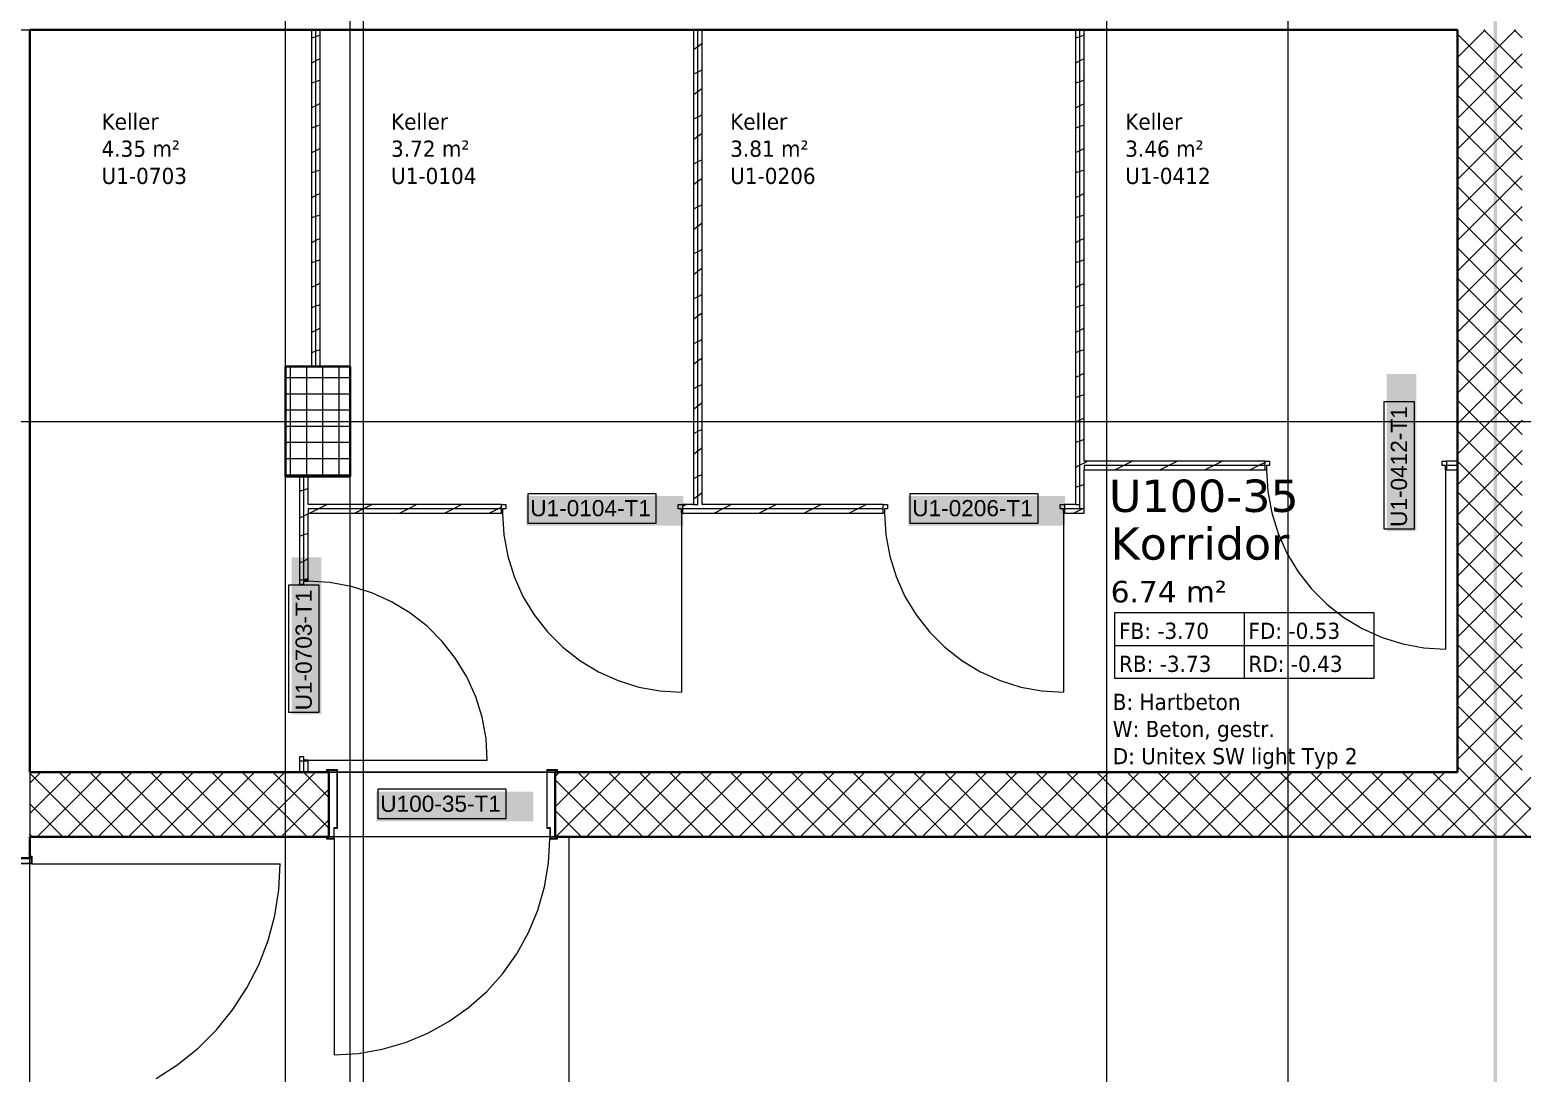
# Model space of a CAD drawing. Extents: x -1067 to 23308, y -6822 to 57810.
# Drawn here: x -79.1 to 59.2, y 185.9 to 282.6 of the extents above; entities that cross this region are included whole.
import ezdxf
from ezdxf.lldxf.tags import DXFTag

# ---------------------------------------------------------------- set-up
doc = ezdxf.new("R2010")
doc.units = 0
doc.layers.get('0').update_dxf_attribs({"lineweight": 13})
for name, color, linetype, lineweight in [('A-AREA-____-IDEN', 7, 'Continuous', 5), ('A-DOOR-____-IDEN', 7, 'Continuous', 5), ('A-DOOR-____-OTLN', 7, 'Continuous', 9), ('A-DOOR-FRAM-MCUT', 7, 'Continuous', 9), ('A-DOOR-OPNG-OTLN', 7, 'Continuous', 9), ('A-FLOR-____-OTLN', 7, 'Continuous', 9), ('A-FLOR-____-OVHD', 7, 'Strichpunkt - Fein', 9), ('A-WALL-____-MCUT', 7, 'Continuous', 35), ('A-WALL-____-PATT', 7, 'Continuous', 35), ('A-WALL-FNSH-MCUT', 7, 'Continuous', 35), ('S-COLS-____-MCUT', 7, 'Continuous', 35), ('S-COLS-____-OTLN', 7, 'Continuous', 9), ('S-GRID-____-OTLN', 7, 'Continuous', 5)]:
    doc.layers.add(name, color=color, linetype=linetype, lineweight=lineweight)
doc.layers.add('EL01_WAN_Leitung_Potentialausgleich', color=1, linetype='fein_strichliert', lineweight=13, true_color=0xff0000)
doc.styles.get("Standard").update_dxf_attribs({"font": 'arial.ttf'})
tags = doc.linetypes.add('_Rasterlinie_', pattern=[0.375, 0.2, -0.05, 0.075, -0.05]).pattern_tags.tags
tags[10:11] = [DXFTag(74, 4), DXFTag(75, 0), DXFTag(340, '0'), DXFTag(46, 1.0), DXFTag(50, 0.0), DXFTag(44, 0.0), DXFTag(45, 0.0)]
tags[8:9] = [DXFTag(74, 4), DXFTag(75, 0), DXFTag(340, '0'), DXFTag(46, 1.0), DXFTag(50, 0.0), DXFTag(44, 0.0), DXFTag(45, 0.0)]
tags[6:7] = [DXFTag(74, 4), DXFTag(75, 0), DXFTag(340, '0'), DXFTag(46, 1.0), DXFTag(50, 0.0), DXFTag(44, 0.0), DXFTag(45, 0.0)]
tags[4:5] = [DXFTag(74, 4), DXFTag(75, 0), DXFTag(340, '0'), DXFTag(46, 1.0), DXFTag(50, 0.0), DXFTag(44, 0.0), DXFTag(45, 0.0)]
tags = doc.linetypes.add('fein_strichliert', pattern=[4, 1, -2, 1]).pattern_tags.tags
tags[8:9] = [DXFTag(74, 4), DXFTag(75, 0), DXFTag(340, '0'), DXFTag(46, 0.0), DXFTag(50, 0.0), DXFTag(44, 0.0), DXFTag(45, 0.0)]
tags[6:7] = [DXFTag(74, 4), DXFTag(75, 0), DXFTag(340, '0'), DXFTag(46, 0.0), DXFTag(50, 0.0), DXFTag(44, 0.0), DXFTag(45, 0.0)]
tags[4:5] = [DXFTag(74, 4), DXFTag(75, 0), DXFTag(340, '0'), DXFTag(46, 0.0), DXFTag(50, 0.0), DXFTag(44, 0.0), DXFTag(45, 0.0)]
tags = doc.linetypes.add('Grundrissdarstellung Sturz', pattern=[0.25, 0.15, -0.05, 0, -0.05]).pattern_tags.tags
tags[10:11] = [DXFTag(74, 4), DXFTag(75, 0), DXFTag(340, '0'), DXFTag(46, 1.0), DXFTag(50, 0.0), DXFTag(44, 0.0), DXFTag(45, 0.0)]
tags[8:9] = [DXFTag(74, 4), DXFTag(75, 0), DXFTag(340, '0'), DXFTag(46, 1.0), DXFTag(50, 0.0), DXFTag(44, 0.0), DXFTag(45, 0.0)]
tags[6:7] = [DXFTag(74, 4), DXFTag(75, 0), DXFTag(340, '0'), DXFTag(46, 1.0), DXFTag(50, 0.0), DXFTag(44, 0.0), DXFTag(45, 0.0)]
tags[4:5] = [DXFTag(74, 4), DXFTag(75, 0), DXFTag(340, '0'), DXFTag(46, 1.0), DXFTag(50, 0.0), DXFTag(44, 0.0), DXFTag(45, 0.0)]
tags = doc.linetypes.add('Strichpunkt - Fein', pattern=[0.2, 0.1, -0.05, 0, -0.05]).pattern_tags.tags
tags[10:11] = [DXFTag(74, 4), DXFTag(75, 0), DXFTag(340, '0'), DXFTag(46, 1.0), DXFTag(50, 0.0), DXFTag(44, 0.0), DXFTag(45, 0.0)]
tags[8:9] = [DXFTag(74, 4), DXFTag(75, 0), DXFTag(340, '0'), DXFTag(46, 1.0), DXFTag(50, 0.0), DXFTag(44, 0.0), DXFTag(45, 0.0)]
tags[6:7] = [DXFTag(74, 4), DXFTag(75, 0), DXFTag(340, '0'), DXFTag(46, 1.0), DXFTag(50, 0.0), DXFTag(44, 0.0), DXFTag(45, 0.0)]
tags[4:5] = [DXFTag(74, 4), DXFTag(75, 0), DXFTag(340, '0'), DXFTag(46, 1.0), DXFTag(50, 0.0), DXFTag(44, 0.0), DXFTag(45, 0.0)]

# ---------------------------------------------------------------- blocks, each defined once
blk = doc.blocks.new('Referenz-A0UJ2E68XE', base_point=(-1062.18, -175.86))
at = {"layer": 'A-AREA-____-IDEN', "color": 0, "linetype": 'Continuous', "ltscale": 0.13}
for p, q in [((21.45, 228.58), (45.45, 228.58)), ((21.45, 222.45), (21.45, 228.58)), ((33.45, 228.58), (33.45, 222.45)), ((45.45, 228.58), (45.45, 222.45)), ((21.45, 225.52), (45.45, 225.52)), ((45.45, 222.45), (21.45, 222.45))]:
    blk.add_line(p, q, dxfattribs=at)
at = {"layer": 'A-DOOR-____-IDEN', "color": 0, "linetype": 'Continuous', "ltscale": 0.13}
for p, q in [((46.41, 236.3), (46.41, 248.14)), ((46.41, 248.14), (49.19, 248.14)), ((49.19, 248.14), (49.19, 236.3)), ((-32.92, 239.61), (-21.08, 239.61)), ((-32.92, 236.83), (-32.92, 239.61)), ((-21.08, 239.61), (-21.08, 236.83)), ((2.48, 239.61), (14.32, 239.61)), ((2.48, 236.83), (2.48, 239.61)), ((14.32, 239.61), (14.32, 236.83)), ((-21.08, 236.83), (-32.92, 236.83)), ((14.32, 236.83), (2.48, 236.83)), ((49.19, 236.3), (46.41, 236.3)), ((-55.09, 219.3), (-55.09, 231.14)), ((-55.09, 231.14), (-52.31, 231.14)), ((-52.31, 231.14), (-52.31, 219.3)), ((-52.31, 219.3), (-55.09, 219.3)), ((-46.82, 212.21), (-34.98, 212.21)), ((-46.82, 209.43), (-46.82, 212.21)), ((-34.98, 212.21), (-34.98, 209.43)), ((-34.98, 209.43), (-46.82, 209.43))]:
    blk.add_line(p, q, dxfattribs=at)
at = {"layer": 'A-DOOR-____-IDEN', "color": 7, "linetype": 'Continuous', "ltscale": 0.13, "true_color": 0xffffff}
for points in [[(46.66, 236.13), (49.41, 236.13), (46.66, 250.67)], [(49.41, 236.13), (46.66, 250.67), (49.41, 250.67)], [(-33.09, 236.61), (-18.55, 236.61), (-33.09, 239.37)], [(-18.55, 236.61), (-33.09, 239.37), (-18.55, 239.37)], [(2.31, 236.61), (16.85, 236.61), (2.31, 239.37)], [(16.85, 236.61), (2.31, 239.37), (16.85, 239.37)], [(-54.84, 219.13), (-52.09, 219.13), (-54.84, 233.67)], [(-52.09, 219.13), (-54.84, 233.67), (-52.09, 233.67)], [(-46.99, 209.21), (-32.45, 209.21), (-46.99, 211.97)], [(-32.45, 209.21), (-46.99, 211.97), (-32.45, 211.97)]]:
    blk.add_solid(points, dxfattribs=at)
at = {"layer": 'A-DOOR-____-OTLN', "color": 0, "linetype": 'Grundrissdarstellung Sturz', "ltscale": 0.13}
for p, q in [((-30.4, 213.78), (-51.4, 213.78)), ((-30.4, 207.78), (-51.4, 207.78)), ((-79.1, 181.78), (-79.1, 205.78))]:
    blk.add_line(p, q, dxfattribs=at)
at = {"layer": 'A-DOOR-FRAM-MCUT', "color": 0, "linetype": 'Continuous', "ltscale": 0.13}
for p, q in [((35.4, 242.58), (35.8, 242.58)), ((35.5, 242.18), (35.5, 241.78)), ((35.8, 242.18), (35.5, 242.18)), ((35.8, 242.58), (35.8, 242.18)), ((51.8, 242.58), (52.2, 242.58)), ((51.8, 242.18), (51.8, 242.58)), ((52.1, 242.18), (51.8, 242.18)), ((52.1, 241.78), (52.1, 242.18)), ((35.5, 241.78), (35.4, 241.78)), ((52.2, 241.78), (52.1, 241.78)), ((-35.4, 238.58), (-35, 238.58)), ((-35.3, 238.18), (-35.3, 237.78)), ((-35, 238.18), (-35.3, 238.18)), ((-35, 238.58), (-35, 238.18)), ((-19, 238.58), (-18.6, 238.58)), ((-19, 238.18), (-19, 238.58)), ((-18.7, 238.18), (-19, 238.18)), ((-18.7, 237.78), (-18.7, 238.18)), ((0, 238.58), (0.4, 238.58)), ((0.1, 238.18), (0.1, 237.78)), ((0.4, 238.18), (0.1, 238.18)), ((0.4, 238.58), (0.4, 238.18)), ((16.4, 238.58), (16.8, 238.58)), ((16.4, 238.18), (16.4, 238.58)), ((16.7, 238.18), (16.4, 238.18)), ((16.7, 237.78), (16.7, 238.18)), ((-35.3, 237.78), (-35.4, 237.78)), ((-18.6, 237.78), (-18.7, 237.78)), ((0.1, 237.78), (0, 237.78)), ((16.8, 237.78), (16.7, 237.78)), ((-54.1, 231.58), (-54.1, 231.18)), ((-54.1, 231.18), (-53.7, 231.18)), ((-53.7, 231.18), (-53.7, 231.48)), ((-53.7, 231.48), (-53.3, 231.48)), ((-53.3, 231.48), (-53.3, 231.58)), ((-53.7, 215.18), (-54.1, 215.18)), ((-54.1, 215.18), (-54.1, 214.78)), ((-53.7, 214.88), (-53.7, 215.18)), ((-53.3, 214.88), (-53.7, 214.88)), ((-53.3, 214.78), (-53.3, 214.88)), ((-50.6, 213.98), (-51.6, 213.98)), ((-51.6, 213.98), (-51.6, 213.78)), ((-51.56, 213.78), (-51.56, 213.94)), ((-51.56, 213.94), (-50.64, 213.94)), ((-50.64, 213.94), (-50.64, 208.62)), ((-50.6, 208.58), (-50.6, 213.98)), ((-30.2, 213.98), (-31.2, 213.98)), ((-31.2, 213.98), (-31.2, 208.58)), ((-31.16, 208.62), (-31.16, 213.94)), ((-31.16, 213.94), (-30.24, 213.94)), ((-30.24, 213.94), (-30.24, 213.78)), ((-30.2, 213.78), (-30.2, 213.98)), ((-51.6, 207.78), (-51.6, 207.58)), ((-51.6, 207.58), (-50.9, 207.58)), ((-51.56, 207.62), (-51.56, 207.78)), ((-50.94, 207.62), (-51.56, 207.62)), ((-50.64, 208.62), (-50.94, 208.62)), ((-50.94, 208.62), (-50.94, 207.62)), ((-50.9, 207.58), (-50.9, 208.58)), ((-50.9, 208.58), (-50.6, 208.58)), ((-31.2, 208.58), (-30.9, 208.58)), ((-30.86, 208.62), (-31.16, 208.62)), ((-30.9, 208.58), (-30.9, 207.58)), ((-30.9, 207.58), (-30.2, 207.58)), ((-30.86, 207.62), (-30.86, 208.62)), ((-30.24, 207.62), (-30.86, 207.62)), ((-30.24, 207.78), (-30.24, 207.62)), ((-30.2, 207.58), (-30.2, 207.78)), ((-79.94, 205.32), (-78.94, 205.32)), ((-78.9, 205.28), (-79.9, 205.28)), ((-79.1, 205.98), (-78.9, 205.98)), ((-78.94, 205.94), (-79.1, 205.94)), ((-78.94, 205.32), (-78.94, 205.94)), ((-78.9, 205.98), (-78.9, 205.28))]:
    blk.add_line(p, q, dxfattribs=at)
at = {"layer": 'A-DOOR-OPNG-OTLN', "color": 0, "linetype": 'Continuous', "ltscale": 0.13}
for p, q in [((35.5, 241.78), (35.62, 239.77)), ((52.1, 241.78), (52.1, 225.18)), ((35.62, 239.77), (35.99, 237.8)), ((-35.3, 237.78), (-35.18, 235.77)), ((-18.7, 237.78), (-18.7, 221.18)), ((0.1, 237.78), (0.22, 235.77)), ((16.7, 237.78), (16.7, 221.18)), ((35.99, 237.8), (36.58, 235.89)), ((-35.18, 235.77), (-34.81, 233.8)), ((0.22, 235.77), (0.59, 233.8)), ((36.58, 235.89), (37.4, 234.06)), ((-34.81, 233.8), (-34.22, 231.89)), ((0.59, 233.8), (1.18, 231.89)), ((37.4, 234.06), (38.44, 232.35)), ((38.44, 232.35), (39.68, 230.77)), ((-51.3, 231.35), (-53.3, 231.48)), ((-49.32, 230.99), (-51.3, 231.35)), ((-47.41, 230.4), (-49.32, 230.99)), ((-34.22, 231.89), (-33.4, 230.06)), ((1.18, 231.89), (2, 230.06)), ((-45.58, 229.57), (-47.41, 230.4)), ((-33.4, 230.06), (-32.36, 228.35)), ((2, 230.06), (3.04, 228.35)), ((39.68, 230.77), (41.1, 229.35)), ((-43.87, 228.54), (-45.58, 229.57)), ((-42.29, 227.3), (-43.87, 228.54)), ((-32.36, 228.35), (-31.12, 226.77)), ((3.04, 228.35), (4.28, 226.77)), ((41.1, 229.35), (42.67, 228.11)), ((-40.87, 225.88), (-42.29, 227.3)), ((42.67, 228.11), (44.39, 227.08)), ((44.39, 227.08), (46.22, 226.25)), ((-39.64, 224.31), (-40.87, 225.88)), ((-31.12, 226.77), (-29.7, 225.35)), ((4.28, 226.77), (5.7, 225.35)), ((46.22, 226.25), (48.13, 225.66)), ((48.13, 225.66), (50.1, 225.3)), ((-38.6, 222.59), (-39.64, 224.31)), ((-29.7, 225.35), (-28.13, 224.11)), ((-28.13, 224.11), (-26.41, 223.08)), ((5.7, 225.35), (7.27, 224.11)), ((7.27, 224.11), (8.99, 223.08)), ((50.1, 225.3), (52.1, 225.18)), ((-26.41, 223.08), (-24.58, 222.25)), ((8.99, 223.08), (10.82, 222.25)), ((-37.78, 220.76), (-38.6, 222.59)), ((-24.58, 222.25), (-22.67, 221.66)), ((-22.67, 221.66), (-20.7, 221.3)), ((-20.7, 221.3), (-18.7, 221.18)), ((10.82, 222.25), (12.73, 221.66)), ((12.73, 221.66), (14.7, 221.3)), ((14.7, 221.3), (16.7, 221.18)), ((-37.18, 218.85), (-37.78, 220.76)), ((-36.82, 216.88), (-37.18, 218.85)), ((-36.7, 214.88), (-36.82, 216.88)), ((-53.3, 214.88), (-36.7, 214.88)), ((-50.9, 207.58), (-50.9, 187.58)), ((-31.02, 205.34), (-30.9, 207.58)), ((-78.9, 205.28), (-55.9, 205.28)), ((-56.02, 202.87), (-55.9, 205.28)), ((-31.4, 203.13), (-31.02, 205.34)), ((-56.4, 200.49), (-56.02, 202.87)), ((-32.02, 200.97), (-31.4, 203.13)), ((-32.88, 198.9), (-32.02, 200.97)), ((-57.02, 198.17), (-56.4, 200.49)), ((-57.89, 195.92), (-57.02, 198.17)), ((-33.96, 196.94), (-32.88, 198.9)), ((-35.26, 195.11), (-33.96, 196.94)), ((-58.98, 193.78), (-57.89, 195.92)), ((-36.75, 193.43), (-35.26, 195.11)), ((-60.29, 191.76), (-58.98, 193.78)), ((-38.43, 191.94), (-36.75, 193.43)), ((-61.8, 189.89), (-60.29, 191.76)), ((-40.26, 190.64), (-38.43, 191.94)), ((-63.51, 188.18), (-61.8, 189.89)), ((-44.29, 188.7), (-42.22, 189.56)), ((-42.22, 189.56), (-40.26, 190.64)), ((-65.38, 186.67), (-63.51, 188.18)), ((-46.45, 188.08), (-44.29, 188.7)), ((-50.9, 187.58), (-48.66, 187.7)), ((-48.66, 187.7), (-46.45, 188.08)), ((-67.4, 185.36), (-65.38, 186.67))]:
    blk.add_line(p, q, dxfattribs=at)
at = {"layer": 'A-FLOR-____-OTLN', "color": 0, "linetype": 'Continuous', "ltscale": 0.13}
for p, q in [((-51.4, 213.78), (-50.64, 213.78)), ((-50.6, 213.78), (-31.2, 213.78)), ((-31.16, 213.78), (-30.4, 213.78)), ((-50.94, 207.78), (-51.4, 207.78)), ((-30.9, 207.78), (-50.9, 207.78)), ((-30.4, 207.78), (-30.86, 207.78)), ((-29.1, 179.78), (-29.1, 207.78))]:
    blk.add_line(p, q, dxfattribs=at)
at = {"layer": 'A-FLOR-____-OVHD', "color": 0, "linetype": 'Strichpunkt - Fein', "ltscale": 0.13}
for p, q in [((-49.4, -27.97), (-49.4, 307.48)), ((-49.4, 213.78), (-49.4, 307.48)), ((-48.2, 288.58), (-48.2, -172.39)), ((-49.4, 179.78), (-49.4, 207.78))]:
    blk.add_line(p, q, dxfattribs=at)
at = {"layer": 'A-WALL-____-MCUT', "color": 0, "linetype": 'Continuous', "lineweight": 9, "ltscale": 0.13}
for p, q in [((-85.1, 282.58), (-79.1, 282.58)), ((-52.6, 251.38), (-52.6, 282.58)), ((-17.2, 238.58), (-17.2, 282.58)), ((18.2, 238.18), (18.2, 282.58)), ((35.4, 242.18), (18.6, 242.18)), ((18.6, 242.18), (18.6, 241.78)), ((53.2, 242.18), (52.2, 242.18)), ((-53.7, 231.58), (-53.7, 241.18)), ((-35.4, 238.18), (-53.3, 238.18)), ((-53.3, 238.18), (-53.3, 237.78)), ((0, 238.18), (-18.6, 238.18)), ((-17.6, 238.58), (-17.2, 238.58)), ((18.6, 238.18), (16.8, 238.18)), ((17.8, 238.58), (18.2, 238.58)), ((-53.7, 213.78), (-53.7, 214.78)), ((-79.1, 213.78), (-79.1, 207.78))]:
    blk.add_line(p, q, dxfattribs=at)
at = {"layer": 'A-WALL-____-MCUT', "color": 0, "linetype": 'Continuous', "ltscale": 0.35}
for p, q in [((-79.1, 282.58), (53.2, 282.58)), ((-79.1, 213.78), (-79.1, 282.58)), ((53.2, 282.58), (53.2, 213.78)), ((-51.4, 213.78), (-79.1, 213.78)), ((-51.4, 207.78), (-51.4, 213.78)), ((53.2, 213.78), (-30.4, 213.78)), ((-30.4, 213.78), (-30.4, 207.78)), ((-79.1, 207.78), (-51.4, 207.78)), ((-79.1, 205.78), (-79.1, 207.78)), ((-30.4, 207.78), (198.84, 207.78)), ((-85.1, 205.78), (-79.1, 205.78))]:
    blk.add_line(p, q, dxfattribs=at)
at = {"layer": 'A-WALL-____-PATT', "color": 0, "linetype": 'Continuous', "lineweight": 9, "ltscale": 0.13}
for p, q in [((53.2, 280.01), (55.77, 282.58)), ((53.2, 277.18), (58.6, 282.58)), ((59.2, 276.18), (53.2, 282.18)), ((59.2, 279.01), (55.64, 282.58)), ((59.2, 281.84), (58.46, 282.58)), ((-52.6, 281.94), (-53, 281.8)), ((-52.2, 282.07), (-52.6, 281.94)), ((-17.2, 281.01), (-17.6, 280.71)), ((-16.8, 281.31), (-17.2, 281.01)), ((18.2, 281.94), (17.8, 281.8)), ((18.6, 282.07), (18.2, 281.94)), ((-52.6, 279.7), (-53, 279.5)), ((-52.2, 279.9), (-52.6, 279.7)), ((18.2, 279.7), (17.8, 279.5)), ((18.6, 279.9), (18.2, 279.7)), ((53.2, 274.35), (59.2, 280.35)), ((-17.2, 278.66), (-17.6, 278.46)), ((-16.8, 278.86), (-17.2, 278.66)), ((59.2, 273.35), (53.2, 279.35)), ((-52.6, 277.77), (-53, 277.64)), ((-52.2, 277.9), (-52.6, 277.77)), ((-17.2, 276.84), (-17.6, 276.54)), ((-16.8, 277.14), (-17.2, 276.84)), ((18.2, 277.77), (17.8, 277.64)), ((18.6, 277.9), (18.2, 277.77)), ((53.2, 271.52), (59.2, 277.52)), ((-52.6, 275.54), (-53, 275.34)), ((-52.2, 275.74), (-52.6, 275.54)), ((18.2, 275.53), (17.8, 275.33)), ((18.6, 275.73), (18.2, 275.53)), ((59.2, 270.52), (53.2, 276.52)), ((-17.2, 274.49), (-17.6, 274.29)), ((-16.8, 274.69), (-17.2, 274.49)), ((53.2, 268.69), (59.2, 274.69)), ((-52.6, 273.61), (-53, 273.47)), ((-52.2, 273.74), (-52.6, 273.61)), ((-17.2, 272.68), (-17.6, 272.38)), ((-16.8, 272.98), (-17.2, 272.68)), ((18.2, 273.61), (17.8, 273.47)), ((18.6, 273.74), (18.2, 273.61)), ((59.2, 267.7), (53.2, 273.7)), ((-52.6, 271.37), (-53, 271.17)), ((-52.2, 271.57), (-52.6, 271.37)), ((18.2, 271.37), (17.8, 271.17)), ((18.6, 271.57), (18.2, 271.37)), ((53.2, 265.87), (59.2, 271.87)), ((-17.2, 270.33), (-17.6, 270.13)), ((-16.8, 270.53), (-17.2, 270.33)), ((59.2, 264.87), (53.2, 270.87)), ((-52.6, 269.44), (-53, 269.31)), ((-52.2, 269.57), (-52.6, 269.44)), ((-17.2, 268.51), (-17.6, 268.21)), ((-16.8, 268.81), (-17.2, 268.51)), ((18.2, 269.44), (17.8, 269.31)), ((18.6, 269.57), (18.2, 269.44)), ((53.2, 263.04), (59.2, 269.04)), ((-52.6, 267.21), (-53, 267.01)), ((-52.2, 267.41), (-52.6, 267.21)), ((18.2, 267.2), (17.8, 267)), ((18.6, 267.4), (18.2, 267.2)), ((59.2, 262.04), (53.2, 268.04)), ((-17.2, 266.16), (-17.6, 265.96)), ((-16.8, 266.36), (-17.2, 266.16)), ((53.2, 260.21), (59.2, 266.21)), ((-52.6, 265.28), (-53, 265.14)), ((-52.2, 265.41), (-52.6, 265.28)), ((-17.2, 264.35), (-17.6, 264.05)), ((-16.8, 264.65), (-17.2, 264.35)), ((18.2, 265.28), (17.8, 265.14)), ((18.6, 265.41), (18.2, 265.28)), ((59.2, 259.21), (53.2, 265.21)), ((-52.6, 263.04), (-53, 262.84)), ((-52.2, 263.24), (-52.6, 263.04)), ((18.2, 263.04), (17.8, 262.84)), ((18.6, 263.24), (18.2, 263.04)), ((53.2, 257.38), (59.2, 263.38)), ((-17.2, 262), (-17.6, 261.8)), ((-16.8, 262.2), (-17.2, 262)), ((59.2, 256.38), (53.2, 262.38)), ((-52.6, 261.11), (-53, 260.98)), ((-52.2, 261.25), (-52.6, 261.11)), ((-17.2, 260.18), (-17.6, 259.88)), ((-16.8, 260.48), (-17.2, 260.18)), ((18.2, 261.11), (17.8, 260.98)), ((18.6, 261.25), (18.2, 261.11)), ((53.2, 254.55), (59.2, 260.55)), ((-52.6, 258.88), (-53, 258.68)), ((-52.2, 259.08), (-52.6, 258.88)), ((18.2, 258.87), (17.8, 258.67)), ((18.6, 259.07), (18.2, 258.87)), ((59.2, 253.55), (53.2, 259.55)), ((-17.2, 257.83), (-17.6, 257.63)), ((-16.8, 258.03), (-17.2, 257.83)), ((53.2, 251.72), (59.2, 257.72)), ((-52.6, 256.95), (-53, 256.81)), ((-52.2, 257.08), (-52.6, 256.95)), ((-17.2, 256.02), (-17.6, 255.72)), ((-16.8, 256.32), (-17.2, 256.02)), ((18.2, 256.95), (17.8, 256.81)), ((18.6, 257.08), (18.2, 256.95)), ((59.2, 250.72), (53.2, 256.72)), ((-52.6, 254.71), (-53, 254.51)), ((-52.2, 254.91), (-52.6, 254.71)), ((18.2, 254.71), (17.8, 254.51)), ((18.6, 254.91), (18.2, 254.71)), ((53.2, 248.89), (59.2, 254.89)), ((-17.2, 253.67), (-17.6, 253.47)), ((-16.8, 253.87), (-17.2, 253.67)), ((59.2, 247.9), (53.2, 253.9)), ((-52.6, 252.78), (-53, 252.65)), ((-52.2, 252.92), (-52.6, 252.78)), ((-17.2, 251.85), (-17.6, 251.55)), ((-16.8, 252.15), (-17.2, 251.85)), ((18.2, 252.78), (17.8, 252.65)), ((18.6, 252.92), (18.2, 252.78)), ((53.2, 246.07), (59.2, 252.07)), ((18.2, 250.54), (17.8, 250.34)), ((18.6, 250.74), (18.2, 250.54)), ((59.2, 245.07), (53.2, 251.07)), ((-17.2, 249.5), (-17.6, 249.3)), ((-16.8, 249.7), (-17.2, 249.5)), ((53.2, 243.24), (59.2, 249.24)), ((-17.2, 247.69), (-17.6, 247.39)), ((-16.8, 247.99), (-17.2, 247.69)), ((18.2, 248.62), (17.8, 248.48)), ((18.6, 248.75), (18.2, 248.62)), ((59.2, 242.24), (53.2, 248.24)), ((18.2, 246.38), (17.8, 246.18)), ((18.6, 246.58), (18.2, 246.38)), ((53.2, 240.41), (59.2, 246.41)), ((-17.2, 245.34), (-17.6, 245.14)), ((-16.8, 245.54), (-17.2, 245.34)), ((59.2, 239.41), (53.2, 245.41)), ((-17.2, 243.52), (-17.6, 243.22)), ((-16.8, 243.82), (-17.2, 243.52)), ((18.2, 244.45), (17.8, 244.32)), ((18.6, 244.59), (18.2, 244.45)), ((53.2, 237.58), (59.2, 243.58)), ((18.2, 242.21), (17.8, 242.01)), ((18.6, 242.41), (18.2, 242.21)), ((18.93, 242.58), (18.6, 242.41)), ((22.29, 242.18), (21.49, 241.78)), ((23.09, 242.58), (22.29, 242.18)), ((26.46, 242.18), (25.66, 241.78)), ((27.26, 242.58), (26.46, 242.18)), ((30.62, 242.18), (29.82, 241.78)), ((31.42, 242.58), (30.62, 242.18)), ((34.79, 242.18), (33.99, 241.78)), ((35.4, 242.48), (34.79, 242.18)), ((52.25, 242.58), (52.2, 242.55)), ((59.2, 236.58), (53.2, 242.58)), ((-17.2, 241.17), (-17.6, 240.97)), ((-16.8, 241.37), (-17.2, 241.17)), ((53.2, 234.75), (59.2, 240.75)), ((-53.7, 239.92), (-54.05, 239.8)), ((-53.3, 240.05), (-53.7, 239.92)), ((-17.2, 239.36), (-17.6, 239.06)), ((-16.8, 239.66), (-17.2, 239.36)), ((18.2, 240.29), (17.8, 240.15)), ((18.6, 240.42), (18.2, 240.29)), ((59.2, 233.75), (53.2, 239.75)), ((-52.35, 238.18), (-53.15, 237.78)), ((-51.55, 238.58), (-52.35, 238.18)), ((-51.56, 238.58), (-51.61, 238.53)), ((-48.18, 238.18), (-48.98, 237.78)), ((-47.38, 238.58), (-48.18, 238.18)), ((-47.4, 238.58), (-47.45, 238.54)), ((-44.02, 238.18), (-44.82, 237.78)), ((-43.22, 238.58), (-44.02, 238.18)), ((-43.23, 238.58), (-43.28, 238.54)), ((-39.85, 238.18), (-40.65, 237.78)), ((-39.05, 238.58), (-39.85, 238.18)), ((-39.07, 238.58), (-39.12, 238.54)), ((-35.69, 238.18), (-36.49, 237.78)), ((-35.4, 238.32), (-35.69, 238.18)), ((-18.23, 238.58), (-18.6, 238.39)), ((-18.24, 238.58), (-18.29, 238.54)), ((-14.86, 238.18), (-15.66, 237.78)), ((-14.06, 238.58), (-14.86, 238.18)), ((-14.08, 238.58), (-14.13, 238.54)), ((-10.7, 238.18), (-11.5, 237.78)), ((-9.9, 238.58), (-10.7, 238.18)), ((-9.91, 238.58), (-9.96, 238.54)), ((-6.53, 238.18), (-7.33, 237.78)), ((-5.73, 238.58), (-6.53, 238.18)), ((-5.75, 238.58), (-5.8, 238.54)), ((-2.37, 238.18), (-3.17, 237.78)), ((-1.57, 238.58), (-2.37, 238.18)), ((-1.58, 238.58), (-1.63, 238.54)), ((18.46, 238.18), (17.66, 237.78)), ((18.6, 238.25), (18.46, 238.18)), ((53.2, 231.92), (59.2, 237.92)), ((-53.7, 237.5), (-54.1, 237.3)), ((-53.3, 237.7), (-53.7, 237.5)), ((59.2, 230.93), (53.2, 236.93)), ((-53.7, 235.76), (-54.05, 235.64)), ((-53.3, 235.89), (-53.7, 235.76)), ((53.2, 229.1), (59.2, 235.1)), ((59.2, 228.1), (53.2, 234.1)), ((-53.7, 233.34), (-54.1, 233.14)), ((-53.3, 233.54), (-53.7, 233.34)), ((-53.7, 231.59), (-53.75, 231.58)), ((-53.3, 231.73), (-53.7, 231.59)), ((53.2, 226.27), (59.2, 232.27)), ((59.2, 225.27), (53.2, 231.27)), ((53.2, 223.44), (59.2, 229.44)), ((59.2, 222.44), (53.2, 228.44)), ((53.2, 220.61), (59.2, 226.61)), ((59.2, 219.61), (53.2, 225.61)), ((53.2, 217.78), (59.2, 223.78)), ((59.2, 216.78), (53.2, 222.78)), ((53.2, 214.95), (59.2, 220.95)), ((59.2, 213.96), (53.2, 219.96)), ((53.2, 212.13), (59.2, 218.13)), ((59.2, 211.13), (53.2, 217.13)), ((53.2, 209.3), (59.2, 215.3)), ((-79.1, 212.76), (-78.08, 213.78)), ((-79.1, 209.93), (-75.25, 213.78)), ((-73.21, 207.78), (-79.1, 213.66)), ((-78.43, 207.78), (-72.43, 213.78)), ((-70.38, 207.78), (-76.38, 213.78)), ((-75.6, 207.78), (-69.6, 213.78)), ((-67.55, 207.78), (-73.55, 213.78)), ((-72.77, 207.78), (-66.77, 213.78)), ((-64.73, 207.78), (-70.73, 213.78)), ((-69.94, 207.78), (-63.94, 213.78)), ((-61.9, 207.78), (-67.9, 213.78)), ((-67.11, 207.78), (-61.11, 213.78)), ((-59.07, 207.78), (-65.07, 213.78)), ((-64.28, 207.78), (-58.28, 213.78)), ((-56.24, 207.78), (-62.24, 213.78)), ((-61.46, 207.78), (-55.46, 213.78)), ((-53.41, 207.78), (-59.41, 213.78)), ((-58.63, 207.78), (-52.63, 213.78)), ((-51.4, 208.59), (-56.58, 213.78)), ((-51.4, 211.42), (-53.75, 213.78)), ((-30.4, 213.38), (-30, 213.78)), ((-30.4, 210.55), (-27.17, 213.78)), ((-25.13, 207.78), (-30.4, 213.05)), ((-30.34, 207.78), (-24.34, 213.78)), ((-22.3, 207.78), (-28.3, 213.78)), ((-27.51, 207.78), (-21.51, 213.78)), ((-19.47, 207.78), (-25.47, 213.78)), ((-24.69, 207.78), (-18.69, 213.78)), ((-16.64, 207.78), (-22.64, 213.78)), ((-21.86, 207.78), (-15.86, 213.78)), ((-13.81, 207.78), (-19.81, 213.78)), ((-19.03, 207.78), (-13.03, 213.78)), ((-10.99, 207.78), (-16.99, 213.78)), ((-16.2, 207.78), (-10.2, 213.78)), ((-8.16, 207.78), (-14.16, 213.78)), ((-13.37, 207.78), (-7.37, 213.78)), ((-5.33, 207.78), (-11.33, 213.78)), ((-10.54, 207.78), (-4.54, 213.78)), ((-2.5, 207.78), (-8.5, 213.78)), ((-7.71, 207.78), (-1.71, 213.78)), ((0.33, 207.78), (-5.67, 213.78)), ((-4.89, 207.78), (1.11, 213.78)), ((3.16, 207.78), (-2.84, 213.78)), ((-2.06, 207.78), (3.94, 213.78)), ((5.99, 207.78), (-0.01, 213.78)), ((0.77, 207.78), (6.77, 213.78)), ((8.81, 207.78), (2.81, 213.78)), ((3.6, 207.78), (9.6, 213.78)), ((11.64, 207.78), (5.64, 213.78)), ((6.43, 207.78), (12.43, 213.78)), ((14.47, 207.78), (8.47, 213.78)), ((9.26, 207.78), (15.26, 213.78)), ((17.3, 207.78), (11.3, 213.78)), ((12.08, 207.78), (18.08, 213.78)), ((20.13, 207.78), (14.13, 213.78)), ((14.91, 207.78), (20.91, 213.78)), ((22.96, 207.78), (16.96, 213.78)), ((17.74, 207.78), (23.74, 213.78)), ((25.78, 207.78), (19.78, 213.78)), ((20.57, 207.78), (26.57, 213.78)), ((28.61, 207.78), (22.61, 213.78)), ((23.4, 207.78), (29.4, 213.78)), ((31.44, 207.78), (25.44, 213.78)), ((26.23, 207.78), (32.23, 213.78)), ((34.27, 207.78), (28.27, 213.78)), ((29.05, 207.78), (35.05, 213.78)), ((37.1, 207.78), (31.1, 213.78)), ((31.88, 207.78), (37.88, 213.78)), ((39.93, 207.78), (33.93, 213.78)), ((34.71, 207.78), (40.71, 213.78)), ((42.75, 207.78), (36.75, 213.78)), ((37.54, 207.78), (43.54, 213.78)), ((45.58, 207.78), (39.58, 213.78)), ((40.37, 207.78), (46.37, 213.78)), ((48.41, 207.78), (42.41, 213.78)), ((43.2, 207.78), (49.2, 213.78)), ((51.24, 207.78), (45.24, 213.78)), ((46.03, 207.78), (52.03, 213.78)), ((53.2, 208.64), (48.07, 213.78)), ((53.2, 211.47), (50.9, 213.78)), ((59.2, 208.3), (53.2, 214.3)), ((59.2, 212.47), (60.51, 213.78)), ((59.2, 209.64), (63.34, 213.78)), ((-55.8, 207.78), (-51.4, 212.18)), ((48.85, 207.78), (53.2, 212.13)), ((54.51, 207.78), (59.2, 212.47)), ((-76.04, 207.78), (-79.1, 210.83)), ((-27.96, 207.78), (-30.4, 210.22)), ((56.9, 207.78), (53.2, 211.47)), ((62.55, 207.78), (59.2, 211.13)), ((-52.97, 207.78), (-51.4, 209.35)), ((51.68, 207.78), (53.2, 209.3)), ((57.34, 207.78), (59.2, 209.64)), ((-78.87, 207.78), (-79.1, 208.01)), ((54.07, 207.78), (53.2, 208.64)), ((59.73, 207.78), (59.2, 208.3))]:
    blk.add_line(p, q, dxfattribs=at)
at = {"layer": 'A-WALL-FNSH-MCUT', "color": 0, "linetype": 'Continuous', "lineweight": 9, "ltscale": 0.13}
for p, q in [((-53, 282.58), (-53, 251.38)), ((-52.2, 251.38), (-52.2, 282.58)), ((-17.6, 282.58), (-17.6, 238.58)), ((-16.8, 238.58), (-16.8, 282.58)), ((17.8, 282.58), (17.8, 238.58)), ((18.6, 242.58), (18.6, 282.58)), ((-53, 251.38), (-52.2, 251.38)), ((35.4, 242.58), (18.6, 242.58)), ((35.4, 241.78), (35.4, 242.58)), ((53.2, 242.58), (52.2, 242.58)), ((52.2, 242.58), (52.2, 241.78)), ((-54.1, 241.18), (-54.1, 231.58)), ((-53.3, 241.18), (-54.1, 241.18)), ((-53.3, 238.58), (-53.3, 241.18)), ((18.6, 237.78), (18.6, 241.78)), ((18.6, 241.78), (35.4, 241.78)), ((52.2, 241.78), (53.2, 241.78)), ((-35.4, 238.58), (-53.3, 238.58)), ((-35.4, 237.78), (-35.4, 238.58)), ((-17.6, 238.58), (-18.6, 238.58)), ((-18.6, 238.58), (-18.6, 237.78)), ((0, 238.58), (-16.8, 238.58)), ((0, 237.78), (0, 238.58)), ((17.8, 238.58), (16.8, 238.58)), ((16.8, 238.58), (16.8, 237.78)), ((-53.3, 237.78), (-35.4, 237.78)), ((-53.3, 231.58), (-53.3, 237.78)), ((-18.6, 237.78), (0, 237.78)), ((16.8, 237.78), (18.6, 237.78)), ((-54.1, 231.58), (-53.3, 231.58)), ((-54.1, 214.78), (-54.1, 213.78)), ((-53.3, 214.78), (-54.1, 214.78)), ((-53.3, 213.78), (-53.3, 214.78))]:
    blk.add_line(p, q, dxfattribs=at)
at = {"layer": 'S-COLS-____-MCUT', "color": 0, "linetype": 'Continuous', "ltscale": 0.35}
for p, q in [((-49.4, 251.38), (-55.4, 251.38)), ((-55.4, 251.38), (-55.4, 241.18)), ((-49.4, 241.18), (-49.4, 251.38)), ((-55.4, 241.18), (-49.4, 241.18))]:
    blk.add_line(p, q, dxfattribs=at)
at = {"layer": 'S-COLS-____-OTLN', "color": 0, "linetype": 'Continuous', "ltscale": 0.13}
for p, q in [((-55.4, 250.34), (-49.4, 250.34)), ((-54.94, 241.18), (-54.94, 251.38)), ((-53.44, 241.18), (-53.44, 251.38)), ((-51.94, 241.18), (-51.94, 251.38)), ((-50.44, 241.18), (-50.44, 251.38)), ((-55.4, 248.84), (-49.4, 248.84)), ((-55.4, 247.34), (-49.4, 247.34)), ((-55.4, 245.84), (-49.4, 245.84)), ((-55.4, 244.34), (-49.4, 244.34)), ((-55.4, 242.84), (-49.4, 242.84)), ((-55.4, 241.34), (-49.4, 241.34))]:
    blk.add_line(p, q, dxfattribs=at)
at = {"layer": 'S-GRID-____-OTLN', "color": 0, "linetype": '_Rasterlinie_', "ltscale": 0.13}
for p, q in [((37.5, 560.56), (37.5, 159.77)), ((-55.4, -172.39), (-55.4, 546.38)), ((20.7, -172.39), (20.7, 546.38)), ((-101.1, 246.28), (198.84, 246.28))]:
    blk.add_line(p, q, dxfattribs=at)
at = {"layer": 'A-AREA-____-IDEN', "color": 0, "linetype": 'Continuous', "ltscale": 0.13, "attachment_point": 1}
for s, insert, char_height in [('{\\W0.9;\\fVerdana;Keller}', (-72.45, 274.82), 1.5), ('{\\W0.9;\\fVerdana;Keller}', (-45.62, 274.82), 1.5), ('{\\W0.9;\\fVerdana;Keller}', (-14.19, 274.82), 1.5), ('{\\W0.9;\\fVerdana;Keller}', (22.42, 274.82), 1.5), ('{\\W0.9;\\fVerdana;4.35 m²}', (-72.45, 272.31), 1.5), ('{\\W0.9;\\fVerdana;3.72 m²}', (-45.62, 272.31), 1.5), ('{\\W0.9;\\fVerdana;3.81 m²}', (-14.19, 272.31), 1.5), ('{\\W0.9;\\fVerdana;3.46 m²}', (22.42, 272.31), 1.5), ('{\\W0.9;\\fVerdana;U1-0703}', (-72.45, 269.79), 1.5), ('{\\W0.9;\\fVerdana;U1-0104}', (-45.62, 269.79), 1.5), ('{\\W0.9;\\fVerdana;U1-0206}', (-14.19, 269.79), 1.5), ('{\\W0.9;\\fVerdana;U1-0412}', (22.42, 269.79), 1.5), ('{\\fVerdana;U100-35}', (20.91, 240.89), 3), ('{\\fVerdana;Korridor}', (21.06, 236.47), 3), ('{\\fVerdana;6.74 m²}', (21.07, 231.5), 2), ('{\\W0.9;\\fVerdana;FB: -3.70}', (21.84, 227.62), 1.5), ('{\\W0.9;\\fVerdana;FD: -0.53}', (33.84, 227.62), 1.5), ('{\\W0.9;\\fVerdana;RB: -3.73}', (21.84, 224.56), 1.5), ('{\\W0.9;\\fVerdana;RD: -0.43}', (33.84, 224.56), 1.5), ('{\\W0.9;\\fVerdana;B: Hartbeton}', (21.26, 221.03), 1.5), ('{\\W0.9;\\fVerdana;W: Beton, gestr.}', (21.26, 218.52), 1.5), ('{\\W0.9;\\fVerdana;D: Unitex SW light Typ 2}', (21.26, 216), 1.5)]:
    blk.add_mtext(s, dxfattribs=dict(at, insert=insert, char_height=char_height))
at = {"layer": 'A-DOOR-____-IDEN', "color": 0, "linetype": 'Continuous', "ltscale": 0.13, "char_height": 1.5, "attachment_point": 1, "rotation": 90}
for s, insert in [('{\\fArial;U1-0412-T1}', (47.03, 236.5)), ('{\\fArial;U1-0703-T1}', (-54.47, 219.5))]:
    blk.add_mtext(s, dxfattribs=dict(at, insert=insert))
at = {"layer": 'A-DOOR-____-IDEN', "color": 0, "linetype": 'Continuous', "ltscale": 0.13, "char_height": 1.5, "attachment_point": 1}
for s, insert in [('{\\fArial;U1-0104-T1}', (-32.72, 238.99)), ('{\\fArial;U1-0206-T1}', (2.68, 238.99)), ('{\\fArial;U100-35-T1}', (-46.62, 211.59))]:
    blk.add_mtext(s, dxfattribs=dict(at, insert=insert))

msp = doc.modelspace()

# ---------------------------------------------------------------- linework, layer by layer
at = {"layer": 'EL01_WAN_Leitung_Potentialausgleich', "linetype": 'ByBlock', "ltscale": 0.13}
for points in [[(56.56, -172.39), (56.86, -172.39), (56.56, 473.38)], [(56.86, -172.39), (56.56, 473.38), (56.86, 473.38)]]:
    msp.add_solid(points, dxfattribs=at)

# ---------------------------------------------------------------- block references
at = {"color": 9, "lineweight": 25, "ltscale": 0.25, "true_color": 0xc0c0c0}
msp.add_blockref('Referenz-A0UJ2E68XE', (-1062.18, -175.86), dxfattribs=at)

doc.saveas('drawing.dxf')
